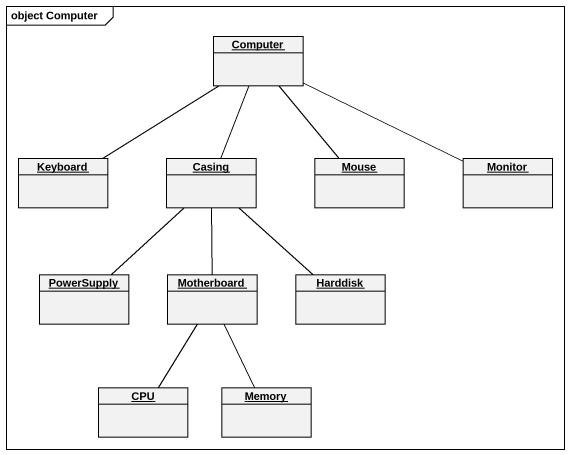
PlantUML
@startuml
mainframe object Computer
hide circle
hide empty members
object Computer
object Keyboard
object Casing
object Mouse
object Monitor
object PowerSupply
object Motherboard
object Harddisk
object CPU
object Memory
Computer -- Keyboard
Computer -- Casing
Computer -- Mouse
Computer -right- Monitor
Casing -- PowerSupply
Casing -- Motherboard
Casing -- Harddisk
Motherboard -- CPU
Motherboard -- Memory
@enduml
